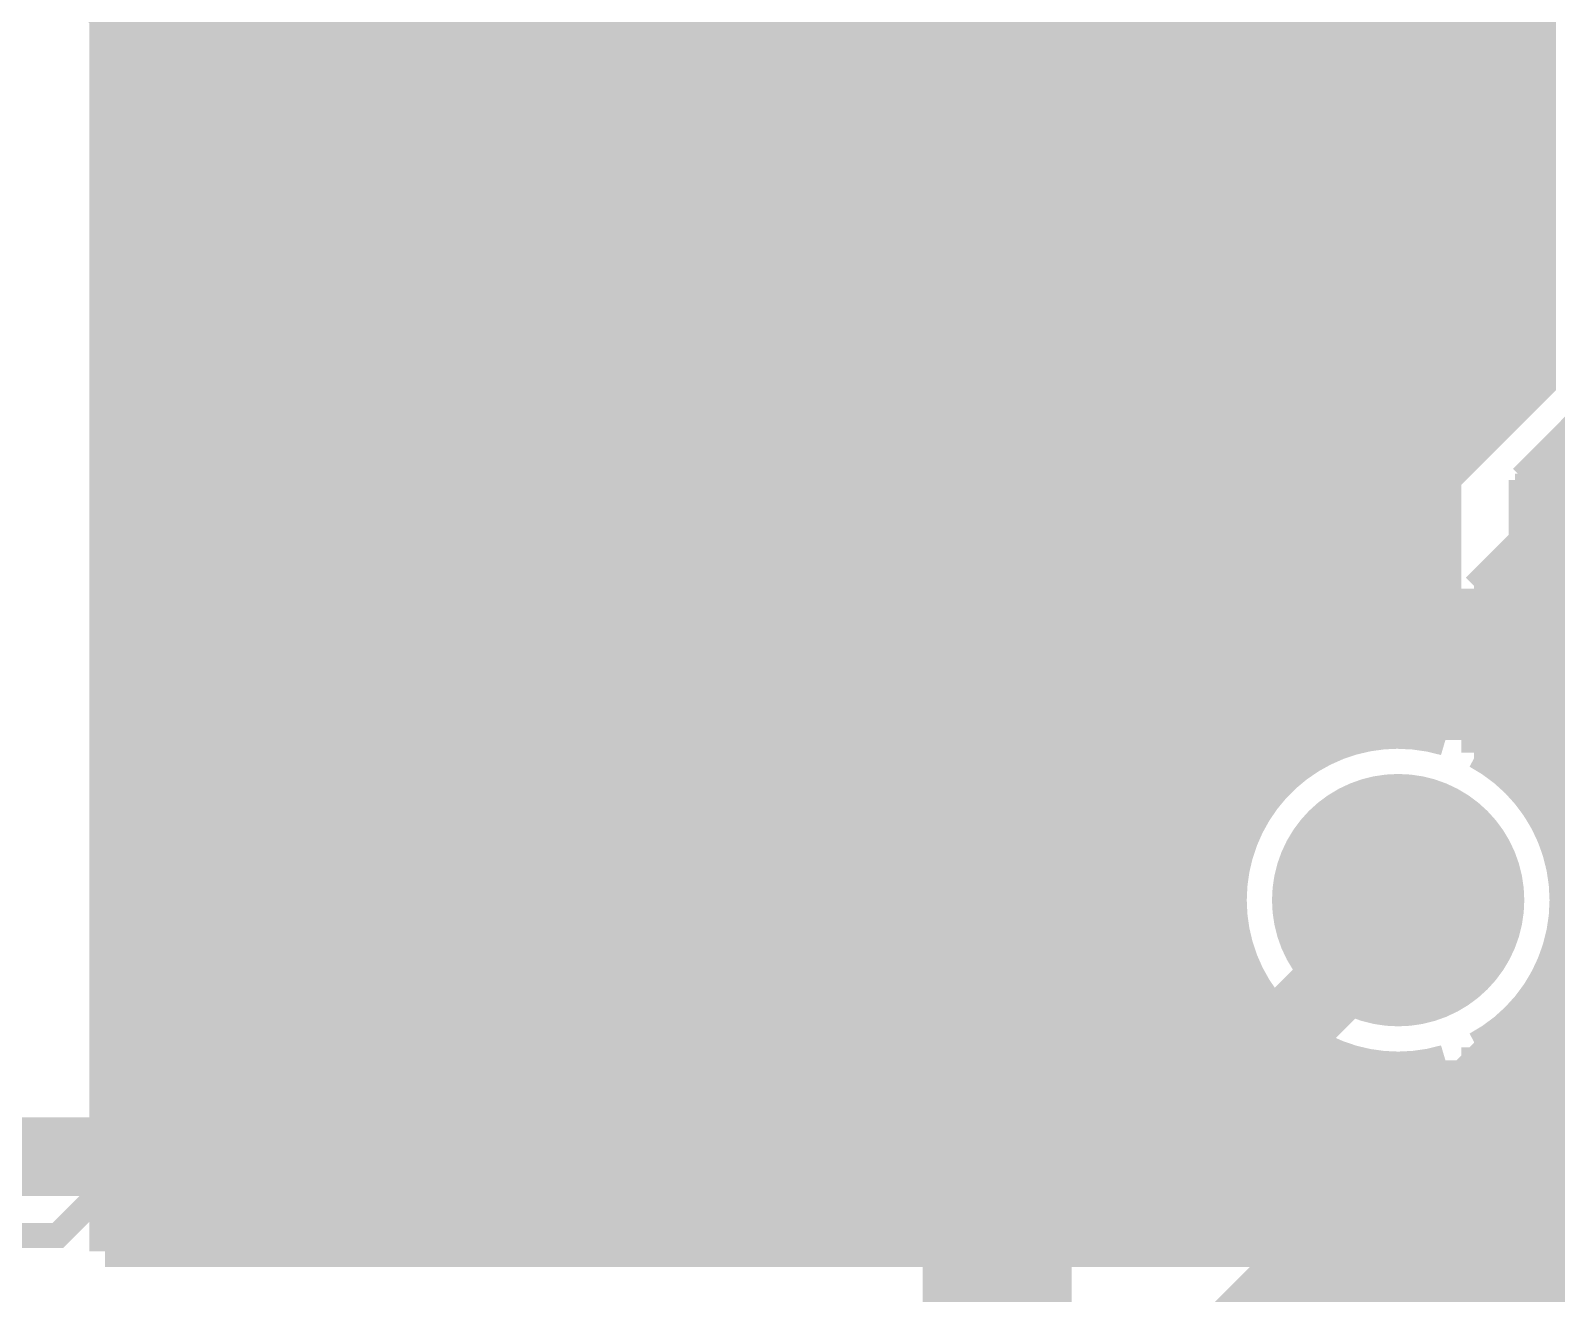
# Model space of a CAD drawing. Extents: x -5 to 208, y -5 to 206.
# Drawn here: x 77.89 to 90.18, y 17.31 to 27.48 of the extents above; entities that cross this region are included whole.
import ezdxf

# ---------------------------------------------------------------- set-up
doc = ezdxf.new("R2010")
doc.units = 0
doc.header["$MEASUREMENT"] = 0
doc.layers.get('0').update_dxf_attribs({"linetype": 'CONTINUOUS'})
for name, color, linetype in [('22-301-0_BOT', 7, 'CONTINUOUS'), ('22-301-0_DRD', 7, 'CONTINUOUS'), ('22-301-0_IN1', 1, 'CONTINUOUS'), ('22-301-0_IN2', 4, 'CONTINUOUS'), ('22-301-0_SMB', 3, 'CONTINUOUS'), ('22-301-0_SMT', 5, 'CONTINUOUS'), ('22-301-0_SST', 14, 'CONTINUOUS'), ('22-301-0_TOP', 9, 'CONTINUOUS'), ('THRUHOLE_TAP', 13, 'CONTINUOUS')]:
    doc.layers.add(name, color=color, linetype=linetype)

# ---------------------------------------------------------------- blocks, each defined once
blk = doc.blocks.new('ROUND_2')
at = {"const_width": 1.016}
blk.add_lwpolyline([(-0.508, 0, 1), (0.508, 0, 1)], format="xyb", close=True, dxfattribs=at)
blk = doc.blocks.new('ROUND_79')
at = {"const_width": 0.54991}
blk.add_lwpolyline([(-0.274954, 0, 1), (0.274954, 0, 1)], format="xyb", close=True, dxfattribs=at)

msp = doc.modelspace()

# ---------------------------------------------------------------- linework, layer by layer
at = {"layer": '22-301-0_BOT', "const_width": 0.254}
for points in [[(90.043, 30.353), (78.486, 30.353), (78.486, 17.653)], [(78.7146, 30.353), (78.7146, 17.653)], [(78.9432, 30.353), (78.9432, 17.653)], [(79.1718, 30.353), (79.1718, 17.653)], [(79.4004, 30.353), (79.4004, 17.653)], [(79.629, 30.353), (79.629, 17.653)], [(79.8576, 30.353), (79.8576, 17.653)], [(80.0862, 30.353), (80.0862, 17.653)], [(80.3148, 30.353), (80.3148, 17.653)], [(80.5434, 30.353), (80.5434, 17.653)], [(80.772, 30.353), (80.772, 17.653)], [(81.0006, 30.353), (81.0006, 17.653)], [(81.2292, 30.353), (81.2292, 17.653)], [(81.4578, 30.353), (81.4578, 17.653)], [(81.6864, 30.353), (81.6864, 17.653)], [(81.915, 30.353), (81.915, 17.653)], [(82.1436, 30.353), (82.1436, 17.653)], [(82.3722, 30.353), (82.3722, 17.653)], [(82.6008, 30.353), (82.6008, 17.653)], [(82.8294, 30.353), (82.8294, 17.653)], [(83.058, 30.353), (83.058, 17.653)], [(83.2866, 30.353), (83.2866, 17.653)], [(83.5152, 30.353), (83.5152, 17.653)], [(83.7438, 30.353), (83.7438, 17.653)], [(83.9724, 30.353), (83.9724, 17.653)], [(84.201, 30.353), (84.201, 17.653)], [(84.4296, 30.353), (84.4296, 17.653)], [(84.6582, 30.353), (84.6582, 17.653)], [(84.8868, 30.353), (84.8868, 17.653)], [(85.1154, 30.353), (85.1154, 17.653)], [(85.344, 30.353), (85.344, 17.653)], [(85.5726, 30.353), (85.5726, 17.653)], [(85.8012, 30.353), (85.8012, 17.653)], [(86.0298, 30.353), (86.0298, 17.653)], [(86.2584, 30.353), (86.2584, 17.653)], [(86.487, 30.353), (86.487, 17.653)], [(86.7156, 30.353), (86.7156, 17.653)], [(86.9442, 30.353), (86.9442, 17.653)], [(87.1728, 30.353), (87.1728, 17.653)], [(87.4014, 30.353), (87.4014, 17.653)], [(87.63, 30.353), (87.63, 20.92706)], [(87.8586, 30.353), (87.8586, 21.33346)], [(88.0872, 30.353), (88.0872, 21.55444)], [(88.3158, 30.353), (88.3158, 21.69414)], [(88.5444, 30.353), (88.5444, 21.77796)], [(88.773, 30.353), (88.773, 21.82114)], [(89.0016, 30.353), (89.0016, 23.5966)], [(89.2302, 30.353), (89.2302, 23.8252)], [(89.4588, 30.353), (89.4588, 24.0538)], [(96.139, 30.353), (90.678, 30.353), (90.678, 24.13), (89.535, 22.987)], [(89.6874, 30.353), (89.6874, 24.2824)], [(89.916, 30.353), (89.916, 24.511)], [(90.043, 30.353), (90.043, 24.638)], [(90.043, 27.4828), (78.486, 27.4828)], [(90.043, 27.2542), (78.486, 27.2542)], [(90.043, 27.0256), (78.486, 27.0256)], [(90.043, 26.797), (78.486, 26.797)], [(90.043, 26.5684), (78.486, 26.5684)], [(90.043, 26.3398), (78.486, 26.3398)], [(90.043, 26.1112), (78.486, 26.1112)], [(90.043, 25.8826), (78.486, 25.8826)], [(90.043, 25.654), (78.486, 25.654)], [(90.043, 25.4254), (78.486, 25.4254)], [(90.043, 25.1968), (78.486, 25.1968)], [(90.043, 24.9682), (78.486, 24.9682)], [(90.043, 24.7396), (78.486, 24.7396)], [(90.043, 24.638), (88.9, 23.495)], [(89.916, 24.511), (78.486, 24.511)], [(89.6874, 24.2824), (78.486, 24.2824)], [(89.4588, 24.0538), (78.486, 24.0538)], [(89.2302, 23.8252), (78.486, 23.8252)], [(89.0016, 23.5966), (78.486, 23.5966)], [(88.9, 23.495), (88.9, 21.82622)], [(90.0938, 23.5458), (90.0938, 21.10232)], [(96.139, 23.5458), (90.0938, 23.5458)], [(88.9, 23.368), (78.486, 23.368)], [(89.8652, 23.3172), (89.8652, 21.41982)], [(96.139, 23.3172), (89.8652, 23.3172)], [(88.9, 23.1394), (78.486, 23.1394)], [(89.535, 22.987), (89.535, 21.6662)], [(89.6366, 23.0886), (89.6366, 21.60778)], [(96.139, 23.0886), (89.6366, 23.0886)], [(88.9, 22.9108), (78.486, 22.9108)], [(96.139, 22.86), (89.535, 22.86)], [(88.9, 22.6822), (78.486, 22.6822)], [(96.139, 22.6314), (89.535, 22.6314)], [(88.9, 22.4536), (78.486, 22.4536)], [(96.139, 22.4028), (89.535, 22.4028)], [(88.9, 22.225), (78.486, 22.225)], [(96.139, 22.1742), (89.535, 22.1742)], [(88.9, 21.9964), (78.486, 21.9964)], [(96.139, 21.9456), (89.535, 21.9456)], [(88.50376, 21.7678), (78.486, 21.7678)], [(96.139, 21.717), (89.535, 21.717)], [(88.06688, 21.5392), (78.486, 21.5392)], [(96.139, 21.4884), (89.79154, 21.4884)], [(87.83828, 21.3106), (78.486, 21.3106)], [(96.139, 21.2598), (89.99728, 21.2598)], [(87.69604, 21.082), (78.486, 21.082)], [(96.139, 21.0312), (90.12936, 21.0312)], [(87.60714, 20.8534), (78.486, 20.8534)], [(96.139, 20.8026), (90.20556, 20.8026)], [(87.56142, 20.6248), (78.486, 20.6248)], [(96.139, 20.574), (90.24366, 20.574)], [(87.55634, 20.3962), (78.486, 20.3962)], [(96.139, 20.3454), (90.23858, 20.3454)], [(87.58936, 20.1676), (78.486, 20.1676)], [(87.63, 20.03298), (87.63, 17.653)], [(96.139, 20.1168), (90.1954, 20.1168)], [(87.6681, 19.939), (78.486, 19.939)], [(90.0938, 19.85772), (90.0938, 4.953)], [(96.139, 19.8882), (90.10904, 19.8882)], [(87.7951, 19.7104), (78.486, 19.7104)], [(96.139, 19.6596), (89.9668, 19.6596)], [(87.8586, 19.62658), (87.8586, 17.653)], [(89.8652, 19.54276), (89.8652, 4.953)], [(87.9983, 19.4818), (78.486, 19.4818)], [(96.139, 19.431), (89.74328, 19.431)], [(88.0872, 19.40814), (88.0872, 17.653)], [(89.535, 19.29384), (89.535, 17.018)], [(89.6366, 19.3548), (89.6366, 4.953)], [(88.34628, 19.2532), (78.486, 19.2532)], [(88.3158, 19.26844), (88.3158, 17.653)], [(88.5444, 19.18208), (88.5444, 17.653)], [(96.139, 19.2024), (89.535, 19.2024)], [(88.773, 19.14144), (88.773, 17.653)], [(88.9, 19.13382), (88.9, 17.653)], [(88.9, 19.0246), (78.486, 19.0246)], [(96.139, 18.9738), (89.535, 18.9738)], [(88.9, 18.796), (78.486, 18.796)], [(96.139, 18.7452), (89.535, 18.7452)], [(88.9, 18.5674), (78.486, 18.5674)], [(96.139, 18.5166), (89.535, 18.5166)], [(88.9, 18.3388), (78.486, 18.3388)], [(96.139, 18.288), (89.535, 18.288)], [(88.9, 18.1102), (78.486, 18.1102)], [(96.139, 18.0594), (89.535, 18.0594)], [(88.9, 17.8816), (78.486, 17.8816)], [(96.139, 17.8308), (89.535, 17.8308)], [(88.9, 17.653), (78.486, 17.653)], [(96.139, 17.6022), (89.535, 17.6022)], [(96.139, 17.3736), (89.535, 17.3736)]]:
    msp.add_lwpolyline(points, dxfattribs=at)
for points in [[(88.9, 21.82622, 0.4142136), (87.5538, 20.48002)], [(90.2462, 20.48002, 0.2765658), (89.535, 21.6662)], [(87.5538, 20.48002, 0.4142136), (88.9, 19.13382)], [(89.535, 19.29384, 0.2765654), (90.2462, 20.48002)]]:
    msp.add_lwpolyline(points, format="xyb", dxfattribs=at)
at = {"layer": '22-301-0_DRD', "const_width": 0.254}
for points in [[(88.265, 26.19502), (88.265, 24.92502)], [(89.535, 26.19502), (88.265, 26.19502)], [(89.535, 26.19502), (88.265, 24.92502)], [(89.535, 24.92502), (88.265, 26.19502)], [(89.535, 24.92502), (89.535, 26.19502)], [(88.265, 24.92502), (89.535, 24.92502)], [(78.74, 23.495), (78.74, 22.225)], [(80.01, 23.495), (78.74, 23.495)], [(80.01, 23.495), (78.74, 22.225)], [(80.01, 22.225), (78.74, 23.495)], [(80.01, 22.225), (80.01, 23.495)], [(78.74, 22.225), (80.01, 22.225)], [(88.265, 21.11502), (88.265, 19.84502)], [(89.535, 21.11502), (88.265, 21.11502)], [(89.535, 21.11502), (88.265, 19.84502)], [(89.535, 19.84502), (88.265, 21.11502)], [(89.535, 19.84502), (89.535, 21.11502)], [(88.265, 19.84502), (89.535, 19.84502)]]:
    msp.add_lwpolyline(points, dxfattribs=at)
at = {"layer": '22-301-0_IN1', "const_width": 0.254}
for points in [[(78.486, 27.051), (78.486, 17.653)], [(90.043, 27.051), (78.486, 27.051)], [(78.7146, 27.051), (78.7146, 17.653)], [(78.9432, 27.051), (78.9432, 17.653)], [(79.1718, 27.051), (79.1718, 17.653)], [(79.4004, 27.051), (79.4004, 17.653)], [(79.629, 27.051), (79.629, 17.653)], [(79.8576, 27.051), (79.8576, 17.653)], [(80.0862, 27.051), (80.0862, 17.653)], [(80.3148, 27.051), (80.3148, 17.653)], [(80.5434, 27.051), (80.5434, 17.653)], [(80.772, 27.051), (80.772, 17.653)], [(81.0006, 27.051), (81.0006, 17.653)], [(81.2292, 27.051), (81.2292, 17.653)], [(81.4578, 27.051), (81.4578, 17.653)], [(81.6864, 27.051), (81.6864, 17.653)], [(81.915, 27.051), (81.915, 17.653)], [(82.1436, 27.051), (82.1436, 17.653)], [(82.3722, 27.051), (82.3722, 17.653)], [(82.6008, 27.051), (82.6008, 17.653)], [(82.8294, 27.051), (82.8294, 17.653)], [(83.058, 27.051), (83.058, 17.653)], [(83.2866, 27.051), (83.2866, 17.653)], [(83.5152, 27.051), (83.5152, 17.653)], [(83.7438, 27.051), (83.7438, 17.653)], [(83.9724, 27.051), (83.9724, 17.653)], [(84.201, 27.051), (84.201, 17.653)], [(84.4296, 27.051), (84.4296, 17.653)], [(84.6582, 27.051), (84.6582, 17.653)], [(84.8868, 27.051), (84.8868, 17.653)], [(85.1154, 27.051), (85.1154, 17.653)], [(85.344, 27.051), (85.344, 17.653)], [(85.5726, 27.051), (85.5726, 17.653)], [(85.8012, 27.051), (85.8012, 17.653)], [(86.0298, 27.051), (86.0298, 17.653)], [(86.2584, 27.051), (86.2584, 17.653)], [(86.487, 27.051), (86.487, 17.653)], [(86.7156, 27.051), (86.7156, 17.653)], [(86.9442, 27.051), (86.9442, 17.653)], [(87.1728, 27.051), (87.1728, 17.653)], [(87.4014, 27.051), (87.4014, 17.653)], [(87.63, 27.051), (87.63, 20.92706)], [(87.8586, 27.051), (87.8586, 21.33346)], [(88.0872, 27.051), (88.0872, 21.55444)], [(88.3158, 27.051), (88.3158, 21.69414)], [(88.5444, 27.051), (88.5444, 21.77796)], [(88.773, 27.051), (88.773, 21.82114)], [(89.0016, 27.051), (89.0016, 21.82368)], [(89.2302, 27.051), (89.2302, 21.78558)], [(89.4588, 27.051), (89.4588, 24.0538)], [(89.6874, 27.051), (89.6874, 24.41956)], [(89.916, 27.051), (89.916, 24.64816)], [(90.043, 27.051), (90.043, 24.77516)], [(90.043, 27.0256), (78.486, 27.0256)], [(90.043, 26.797), (78.486, 26.797)], [(90.043, 26.5684), (78.486, 26.5684)], [(90.043, 26.3398), (78.486, 26.3398)], [(90.043, 26.1112), (78.486, 26.1112)], [(90.043, 25.8826), (78.486, 25.8826)], [(90.043, 25.654), (78.486, 25.654)], [(90.043, 25.4254), (78.486, 25.4254)], [(90.043, 25.1968), (78.486, 25.1968)], [(90.043, 24.9682), (78.486, 24.9682)], [(90.0049, 24.7396), (78.486, 24.7396)], [(90.043, 24.77516), (89.59596, 24.33066)], [(89.7763, 24.511), (78.486, 24.511)], [(89.59596, 24.33066), (89.59342, 24.32558)], [(89.55278, 24.2824), (78.486, 24.2824)], [(90.36558, 24.31542), (89.916, 23.8633)], [(90.1954, 24.1427), (90.1954, 20.84578)], [(89.4588, 24.0538), (78.486, 24.0538)], [(89.46134, 24.05634), (89.281, 23.876)], [(93.853, 24.0284), (90.07856, 24.0284)], [(89.281, 23.876), (89.281, 21.77034)], [(89.916, 23.8633), (89.916, 21.36394)], [(89.9668, 23.9141), (89.9668, 21.30044)], [(89.281, 23.8252), (78.486, 23.8252)], [(93.853, 23.7998), (89.916, 23.7998)], [(89.281, 23.5966), (78.486, 23.5966)], [(93.853, 23.5712), (89.916, 23.5712)], [(89.281, 23.368), (78.486, 23.368)], [(93.853, 23.3426), (89.916, 23.3426)], [(89.281, 23.1394), (78.486, 23.1394)], [(93.853, 23.114), (89.916, 23.114)], [(89.281, 22.9108), (78.486, 22.9108)], [(93.853, 22.8854), (89.916, 22.8854)], [(89.281, 22.6822), (78.486, 22.6822)], [(93.853, 22.6568), (89.916, 22.6568)], [(89.281, 22.4536), (78.486, 22.4536)], [(93.853, 22.4282), (89.916, 22.4282)], [(89.281, 22.225), (78.486, 22.225)], [(93.853, 22.1996), (89.916, 22.1996)], [(89.281, 21.9964), (78.486, 21.9964)], [(93.853, 21.971), (89.916, 21.971)], [(88.50376, 21.7678), (78.486, 21.7678)], [(93.853, 21.7424), (89.916, 21.7424)], [(88.06688, 21.5392), (78.486, 21.5392)], [(93.853, 21.5138), (89.916, 21.5138)], [(87.83828, 21.3106), (78.486, 21.3106)], [(93.853, 21.2852), (89.9795, 21.2852)], [(87.69604, 21.082), (78.486, 21.082)], [(93.853, 21.0566), (90.11666, 21.0566)], [(87.60714, 20.8534), (78.486, 20.8534)], [(93.853, 20.828), (90.20048, 20.828)], [(87.56142, 20.6248), (78.486, 20.6248)], [(93.853, 20.5994), (90.24112, 20.5994)], [(87.55634, 20.3962), (78.486, 20.3962)], [(93.853, 20.3708), (90.24112, 20.3708)], [(87.58936, 20.1676), (78.486, 20.1676)], [(87.63, 20.03298), (87.63, 17.653)], [(90.1954, 20.11426), (90.1954, 9.82472)], [(93.853, 20.1422), (90.20302, 20.1422)], [(87.6681, 19.939), (78.486, 19.939)], [(93.853, 19.9136), (90.1192, 19.9136)], [(87.7951, 19.7104), (78.486, 19.7104)], [(89.9668, 19.6596), (89.9668, 8.255)], [(93.853, 19.685), (89.98458, 19.685)], [(87.8586, 19.62658), (87.8586, 17.653)], [(89.916, 19.5961), (89.916, 17.018)], [(87.9983, 19.4818), (78.486, 19.4818)], [(93.853, 19.4564), (89.916, 19.4564)], [(88.0872, 19.40814), (88.0872, 17.653)], [(88.34628, 19.2532), (78.486, 19.2532)], [(88.3158, 19.26844), (88.3158, 17.653)], [(88.5444, 19.18208), (88.5444, 17.653)], [(89.2302, 19.17446), (89.2302, 17.653)], [(89.281, 19.1897), (89.281, 17.653)], [(93.853, 19.2278), (89.916, 19.2278)], [(88.773, 19.14144), (88.773, 17.653)], [(89.0016, 19.1389), (89.0016, 17.653)], [(89.281, 19.0246), (78.486, 19.0246)], [(93.853, 18.9992), (89.916, 18.9992)], [(89.281, 18.796), (78.486, 18.796)], [(93.853, 18.7706), (89.916, 18.7706)], [(89.281, 18.5674), (78.486, 18.5674)], [(93.853, 18.542), (89.916, 18.542)], [(89.281, 18.3388), (78.486, 18.3388)], [(93.853, 18.3134), (89.916, 18.3134)], [(89.281, 18.1102), (78.486, 18.1102)], [(93.853, 18.0848), (89.916, 18.0848)], [(89.281, 17.8816), (78.486, 17.8816)], [(93.853, 17.8562), (89.916, 17.8562)], [(89.281, 17.653), (78.486, 17.653)], [(93.853, 17.6276), (89.916, 17.6276)], [(93.853, 17.399), (89.916, 17.399)]]:
    msp.add_lwpolyline(points, dxfattribs=at)
for points in [[(89.59342, 24.32558, 0.1687288), (89.46291, 24.05615)], [(88.9, 21.82622, 0.4142136), (87.5538, 20.48002)], [(89.281, 21.77034, 0.0719027), (88.9, 21.82541)], [(90.2462, 20.48002, 0.1809343), (89.91563, 21.36362)], [(87.5538, 20.48002, 0.4142136), (88.9, 19.13382)], [(89.916, 19.5961, 0.1809343), (90.24669, 20.48002)], [(88.9, 19.13382, 0.0719026), (89.28123, 19.18893)]]:
    msp.add_lwpolyline(points, format="xyb", dxfattribs=at)
at = {"layer": '22-301-0_IN2', "const_width": 0.254}
for points in [[(78.486, 27.051), (78.486, 17.653)], [(89.9668, 27.051), (78.486, 27.051)], [(78.7146, 27.051), (78.7146, 17.653)], [(78.9432, 27.051), (78.9432, 17.653)], [(79.1718, 27.051), (79.1718, 17.653)], [(79.4004, 27.051), (79.4004, 17.653)], [(79.629, 27.051), (79.629, 17.653)], [(79.8576, 27.051), (79.8576, 17.653)], [(80.0862, 27.051), (80.0862, 17.653)], [(80.3148, 27.051), (80.3148, 17.653)], [(80.5434, 27.051), (80.5434, 17.653)], [(80.772, 27.051), (80.772, 17.653)], [(81.0006, 27.051), (81.0006, 17.653)], [(81.2292, 27.051), (81.2292, 17.653)], [(81.4578, 27.051), (81.4578, 17.653)], [(81.6864, 27.051), (81.6864, 17.653)], [(81.915, 27.051), (81.915, 17.653)], [(82.1436, 27.051), (82.1436, 17.653)], [(82.3722, 27.051), (82.3722, 17.653)], [(82.6008, 27.051), (82.6008, 17.653)], [(82.8294, 27.051), (82.8294, 17.653)], [(83.058, 27.051), (83.058, 17.653)], [(83.2866, 27.051), (83.2866, 17.653)], [(83.5152, 27.051), (83.5152, 17.653)], [(83.7438, 27.051), (83.7438, 17.653)], [(83.9724, 27.051), (83.9724, 17.653)], [(84.201, 27.051), (84.201, 17.653)], [(84.4296, 27.051), (84.4296, 17.653)], [(84.6582, 27.051), (84.6582, 17.653)], [(84.8868, 27.051), (84.8868, 17.653)], [(85.1154, 27.051), (85.1154, 17.653)], [(85.344, 27.051), (85.344, 17.653)], [(85.5726, 27.051), (85.5726, 17.653)], [(85.8012, 27.051), (85.8012, 17.653)], [(86.0298, 27.051), (86.0298, 17.653)], [(86.2584, 27.051), (86.2584, 17.653)], [(86.487, 27.051), (86.487, 17.653)], [(86.7156, 27.051), (86.7156, 17.653)], [(86.9442, 27.051), (86.9442, 17.653)], [(87.1728, 27.051), (87.1728, 17.653)], [(87.4014, 27.051), (87.4014, 17.653)], [(87.63, 27.051), (87.63, 20.92706)], [(87.8586, 27.051), (87.8586, 21.33346)], [(88.0872, 27.051), (88.0872, 21.55444)], [(88.3158, 27.051), (88.3158, 21.69414)], [(88.5444, 27.051), (88.5444, 21.77796)], [(88.773, 27.051), (88.773, 21.82114)], [(89.0016, 27.051), (89.0016, 21.82368)], [(89.2302, 27.051), (89.2302, 21.78558)], [(89.4588, 27.051), (89.4588, 24.0538)], [(89.6874, 27.051), (89.6874, 24.2824)], [(89.916, 27.051), (89.916, 24.511)], [(89.9668, 27.051), (89.9668, 24.5618)], [(89.9668, 27.0256), (78.486, 27.0256)], [(89.9668, 26.797), (78.486, 26.797)], [(89.9668, 26.5684), (78.486, 26.5684)], [(89.9668, 26.3398), (78.486, 26.3398)], [(89.9668, 26.1112), (78.486, 26.1112)], [(89.9668, 25.8826), (78.486, 25.8826)], [(89.9668, 25.654), (78.486, 25.654)], [(89.9668, 25.4254), (78.486, 25.4254)], [(89.9668, 25.1968), (78.486, 25.1968)], [(89.9668, 24.9682), (78.486, 24.9682)], [(89.9668, 24.7396), (78.486, 24.7396)], [(89.916, 24.511), (78.486, 24.511)], [(89.9668, 24.5618), (89.281, 23.876)], [(89.6874, 24.2824), (78.486, 24.2824)], [(89.4588, 24.0538), (78.486, 24.0538)], [(89.281, 23.876), (89.281, 21.77034)], [(89.281, 23.8252), (78.486, 23.8252)], [(89.281, 23.5966), (78.486, 23.5966)], [(89.281, 23.368), (78.486, 23.368)], [(89.281, 23.1394), (78.486, 23.1394)], [(89.281, 22.9108), (78.486, 22.9108)], [(89.281, 22.6822), (78.486, 22.6822)], [(89.281, 22.4536), (78.486, 22.4536)], [(89.281, 22.225), (78.486, 22.225)], [(89.281, 21.9964), (78.486, 21.9964)], [(88.50376, 21.7678), (78.486, 21.7678)], [(88.06688, 21.5392), (78.486, 21.5392)], [(87.83828, 21.3106), (78.486, 21.3106)], [(87.69604, 21.082), (78.486, 21.082)], [(87.60714, 20.8534), (78.486, 20.8534)], [(87.56142, 20.6248), (78.486, 20.6248)], [(87.55634, 20.3962), (78.486, 20.3962)], [(87.58936, 20.1676), (78.486, 20.1676)], [(87.63, 20.03298), (87.63, 17.653)], [(87.6681, 19.939), (78.486, 19.939)], [(87.7951, 19.7104), (78.486, 19.7104)], [(87.8586, 19.62658), (87.8586, 17.653)], [(87.9983, 19.4818), (78.486, 19.4818)], [(88.0872, 19.40814), (88.0872, 17.653)], [(88.34628, 19.2532), (78.486, 19.2532)], [(88.3158, 19.26844), (88.3158, 17.653)], [(88.5444, 19.18208), (88.5444, 17.653)], [(89.2302, 19.17446), (89.2302, 17.653)], [(89.281, 19.1897), (89.281, 17.653)], [(88.773, 19.14144), (88.773, 17.653)], [(89.0016, 19.1389), (89.0016, 17.653)], [(89.281, 19.0246), (78.486, 19.0246)], [(89.281, 18.796), (78.486, 18.796)], [(89.281, 18.5674), (78.486, 18.5674)], [(89.281, 18.3388), (78.486, 18.3388)], [(89.281, 18.1102), (78.486, 18.1102)], [(89.281, 17.8816), (78.486, 17.8816)], [(89.281, 17.653), (78.486, 17.653)]]:
    msp.add_lwpolyline(points, dxfattribs=at)
for points in [[(88.9, 21.82622, 0.4142136), (87.5538, 20.48002)], [(89.281, 21.77034, 0.0719027), (88.9, 21.82541)], [(87.5538, 20.48002, 0.4142136), (88.9, 19.13382)], [(88.9, 19.13382, 0.0719026), (89.28123, 19.18893)]]:
    msp.add_lwpolyline(points, format="xyb", dxfattribs=at)
at = {"layer": '22-301-0_SMB', "const_width": 2.54}
for points in [[(82.169, 28.448), (82.169, 19.558)], [(85.471, 28.448), (85.471, 19.558)]]:
    msp.add_lwpolyline(points, dxfattribs=at)
at = {"layer": '22-301-0_SST'}
for points, const_width in [([(85.17128, 32.44088), (85.17128, 13.44168)], 0.20066), ([(85.33892, 32.44088), (85.33892, 13.44168)], 0.20066), ([(85.51926, 32.44088), (85.51926, 13.44168)], 0.20066), ([(85.69706, 32.44088), (85.69706, 13.44168)], 0.20066), ([(85.8774, 32.44088), (85.8774, 13.44168)], 0.20066), ([(86.05774, 32.44088), (86.05774, 13.44168)], 0.20066), ([(86.1695, 31.44012), (86.1695, 14.4399)], 0.20066), ([(86.36, 28.10002), (90.17, 28.10002), (90.805, 27.46502), (90.805, 18.57502), (90.17, 17.94002), (86.36, 17.94002), (86.36, 28.10002)], 0.2032), ([(87.376, 28.10002), (86.36, 28.10002), (86.36, 17.94002)], 0.2032), ([(86.55304, 28.10002), (86.55304, 17.94002)], 0.2032), ([(86.73592, 28.10002), (86.73592, 17.94002)], 0.2032), ([(86.9188, 28.10002), (86.9188, 17.94002)], 0.2032), ([(87.10168, 28.10002), (87.10168, 17.94002)], 0.2032), ([(87.28456, 28.10002), (87.28456, 17.94002)], 0.2032), ([(87.376, 28.10002), (87.376, 17.94002)], 0.2032), ([(87.376, 28.10002), (87.376, 17.94002)], 0.2032), ([(74.295, 27.94), (78.105, 27.94), (78.74, 27.305), (78.74, 18.415), (78.105, 17.78), (74.295, 17.78), (74.295, 27.94)], 0.2032), ([(86.1695, 27.45486), (85.17128, 27.45486)], 0.20066), ([(87.376, 27.45994), (86.36, 27.45994)], 0.2032), ([(86.1695, 27.27452), (85.17128, 27.27452)], 0.20066), ([(87.376, 27.27706), (86.36, 27.27706)], 0.2032), ([(86.1695, 27.09418), (85.17128, 27.09418)], 0.20066), ([(87.376, 27.09418), (86.36, 27.09418)], 0.2032), ([(86.1695, 26.91384), (85.17128, 26.91384)], 0.20066), ([(87.376, 26.9113), (86.36, 26.9113)], 0.2032), ([(86.1695, 26.73604), (85.17128, 26.73604)], 0.20066), ([(87.376, 26.72842), (86.36, 26.72842)], 0.2032), ([(86.1695, 26.5557), (85.17128, 26.5557)], 0.20066), ([(87.376, 26.54554), (86.36, 26.54554)], 0.2032), ([(86.1695, 26.37536), (85.17128, 26.37536)], 0.20066), ([(87.376, 26.36266), (86.36, 26.36266)], 0.2032), ([(86.1695, 26.19502), (85.17128, 26.19502)], 0.20066), ([(87.376, 26.17978), (86.36, 26.17978)], 0.2032), ([(86.1695, 26.01468), (85.17128, 26.01468)], 0.20066), ([(87.376, 25.9969), (86.36, 25.9969)], 0.2032), ([(86.1695, 25.83688), (85.17128, 25.83688)], 0.20066), ([(87.376, 25.81402), (86.36, 25.81402)], 0.2032), ([(86.1695, 25.65654), (85.17128, 25.65654)], 0.20066), ([(87.376, 25.63114), (86.36, 25.63114)], 0.2032), ([(86.1695, 25.4762), (85.17128, 25.4762)], 0.20066), ([(87.376, 25.44826), (86.36, 25.44826)], 0.2032), ([(86.1695, 25.29586), (85.17128, 25.29586)], 0.20066), ([(87.376, 25.26538), (86.36, 25.26538)], 0.2032), ([(86.1695, 25.11806), (85.17128, 25.11806)], 0.20066), ([(87.376, 25.0825), (86.36, 25.0825)], 0.2032), ([(86.1695, 24.93772), (85.17128, 24.93772)], 0.20066), ([(87.376, 24.89962), (86.36, 24.89962)], 0.2032), ([(86.1695, 24.75738), (85.17128, 24.75738)], 0.20066), ([(87.376, 24.71674), (86.36, 24.71674)], 0.2032), ([(86.1695, 24.57704), (85.17128, 24.57704)], 0.20066), ([(87.376, 24.53386), (86.36, 24.53386)], 0.2032), ([(86.1695, 24.3967), (85.17128, 24.3967)], 0.20066), ([(87.376, 24.35098), (86.36, 24.35098)], 0.2032), ([(86.1695, 24.2189), (85.17128, 24.2189)], 0.20066), ([(87.376, 24.1681), (86.36, 24.1681)], 0.2032), ([(86.1695, 24.03856), (85.17128, 24.03856)], 0.20066), ([(87.376, 23.98522), (86.36, 23.98522)], 0.2032), ([(86.1695, 23.85822), (85.17128, 23.85822)], 0.20066), ([(87.376, 23.80234), (86.36, 23.80234)], 0.2032), ([(86.1695, 23.67788), (85.17128, 23.67788)], 0.20066), ([(87.376, 23.61946), (86.36, 23.61946)], 0.2032), ([(86.1695, 23.49754), (85.17128, 23.49754)], 0.20066), ([(87.376, 23.43658), (86.36, 23.43658)], 0.2032), ([(86.1695, 23.31974), (85.17128, 23.31974)], 0.20066), ([(87.376, 23.2537), (86.36, 23.2537)], 0.2032), ([(86.1695, 23.1394), (85.17128, 23.1394)], 0.20066), ([(87.376, 23.07082), (86.36, 23.07082)], 0.2032), ([(86.1695, 22.95906), (85.17128, 22.95906)], 0.20066), ([(87.376, 22.88794), (86.36, 22.88794)], 0.2032), ([(86.1695, 22.77872), (85.17128, 22.77872)], 0.20066), ([(87.376, 22.70506), (86.36, 22.70506)], 0.2032), ([(86.1695, 22.59838), (85.17128, 22.59838)], 0.20066), ([(87.376, 22.52218), (86.36, 22.52218)], 0.2032), ([(86.1695, 22.42058), (85.17128, 22.42058)], 0.20066), ([(87.376, 22.3393), (86.36, 22.3393)], 0.2032), ([(86.1695, 22.24024), (85.17128, 22.24024)], 0.20066), ([(87.376, 22.15642), (86.36, 22.15642)], 0.2032), ([(86.1695, 22.0599), (85.17128, 22.0599)], 0.20066), ([(87.376, 21.97354), (86.36, 21.97354)], 0.2032), ([(86.1695, 21.87956), (85.17128, 21.87956)], 0.20066), ([(87.376, 21.79066), (86.36, 21.79066)], 0.2032), ([(86.1695, 21.69922), (85.17128, 21.69922)], 0.20066), ([(87.376, 21.60778), (86.36, 21.60778)], 0.2032), ([(86.1695, 21.52142), (85.17128, 21.52142)], 0.20066), ([(87.376, 21.4249), (86.36, 21.4249)], 0.2032), ([(86.1695, 21.34108), (85.17128, 21.34108)], 0.20066), ([(86.1695, 21.16074), (85.17128, 21.16074)], 0.20066), ([(87.376, 21.24202), (86.36, 21.24202)], 0.2032), ([(87.376, 21.05914), (86.36, 21.05914)], 0.2032), ([(86.1695, 20.9804), (85.17128, 20.9804)], 0.20066), ([(86.1695, 20.8026), (85.17128, 20.8026)], 0.20066), ([(87.376, 20.87626), (86.36, 20.87626)], 0.2032), ([(87.376, 20.69338), (86.36, 20.69338)], 0.2032), ([(86.1695, 20.62226), (85.17128, 20.62226)], 0.20066), ([(86.1695, 20.44192), (85.17128, 20.44192)], 0.20066), ([(87.376, 20.5105), (86.36, 20.5105)], 0.2032), ([(87.376, 20.32762), (86.36, 20.32762)], 0.2032), ([(86.1695, 20.26158), (85.17128, 20.26158)], 0.20066), ([(86.1695, 20.08124), (85.17128, 20.08124)], 0.20066), ([(87.376, 20.14474), (86.36, 20.14474)], 0.2032), ([(87.376, 19.96186), (86.36, 19.96186)], 0.2032), ([(86.1695, 19.90344), (85.17128, 19.90344)], 0.20066), ([(86.1695, 19.7231), (85.17128, 19.7231)], 0.20066), ([(87.376, 19.77898), (86.36, 19.77898)], 0.2032), ([(87.376, 19.5961), (86.36, 19.5961)], 0.2032), ([(86.1695, 19.54276), (85.17128, 19.54276)], 0.20066), ([(86.1695, 19.36242), (85.17128, 19.36242)], 0.20066), ([(87.376, 19.41322), (86.36, 19.41322)], 0.2032), ([(87.376, 19.23034), (86.36, 19.23034)], 0.2032), ([(86.1695, 19.18208), (85.17128, 19.18208)], 0.20066), ([(86.1695, 19.00428), (85.17128, 19.00428)], 0.20066), ([(87.376, 19.04746), (86.36, 19.04746)], 0.2032), ([(87.376, 18.86458), (86.36, 18.86458)], 0.2032), ([(86.1695, 18.82394), (85.17128, 18.82394)], 0.20066), ([(86.1695, 18.6436), (85.17128, 18.6436)], 0.20066), ([(87.376, 18.6817), (86.36, 18.6817)], 0.2032), ([(86.1695, 18.46326), (85.17128, 18.46326)], 0.20066), ([(87.376, 18.49882), (86.36, 18.49882)], 0.2032), ([(86.1695, 18.28292), (85.17128, 18.28292)], 0.20066), ([(87.376, 18.31594), (86.36, 18.31594)], 0.2032), ([(86.1695, 18.10512), (85.17128, 18.10512)], 0.20066), ([(87.376, 18.13306), (86.36, 18.13306)], 0.2032), ([(86.1695, 17.92478), (85.17128, 17.92478)], 0.20066), ([(87.376, 17.94002), (86.36, 17.94002)], 0.2032), ([(86.1695, 17.74444), (85.17128, 17.74444)], 0.20066), ([(86.1695, 17.5641), (85.17128, 17.5641)], 0.20066), ([(86.1695, 17.38376), (85.17128, 17.38376)], 0.20066)]:
    msp.add_lwpolyline(points, dxfattribs=dict(at, const_width=const_width))
at = {"layer": '22-301-0_TOP'}
for points, const_width in [([(88.9, 25.56002), (88.9, 31.242), (79.375, 40.767), (79.375, 50.2412)], 1.27), ([(74.295, 38.3286), (73.66, 37.6936), (73.66, 19.05), (74.295, 18.415), (86.995, 18.415), (88.9, 20.32), (88.9, 20.48002)], 0.635), ([(78.486, 27.051), (78.486, 19.685)], 0.254), ([(90.043, 27.051), (78.486, 27.051)], 0.254), ([(90.043, 27.051), (90.043, 24.638), (84.963, 19.558), (78.486, 19.558)], 0.254), ([(78.7146, 27.051), (78.7146, 19.558)], 0.254), ([(78.9432, 27.051), (78.9432, 19.558)], 0.254), ([(79.1718, 27.051), (79.1718, 19.558)], 0.254), ([(79.4004, 27.051), (79.4004, 19.558)], 0.254), ([(79.629, 27.051), (79.629, 19.558)], 0.254), ([(79.8576, 27.051), (79.8576, 19.558)], 0.254), ([(80.0862, 27.051), (80.0862, 19.558)], 0.254), ([(80.3148, 27.051), (80.3148, 19.558)], 0.254), ([(80.5434, 27.051), (80.5434, 19.558)], 0.254), ([(80.772, 27.051), (80.772, 19.558)], 0.254), ([(81.0006, 27.051), (81.0006, 19.558)], 0.254), ([(81.2292, 27.051), (81.2292, 19.558)], 0.254), ([(81.4578, 27.051), (81.4578, 19.558)], 0.254), ([(81.6864, 27.051), (81.6864, 19.558)], 0.254), ([(81.915, 27.051), (81.915, 19.558)], 0.254), ([(82.1436, 27.051), (82.1436, 19.558)], 0.254), ([(82.3722, 27.051), (82.3722, 19.558)], 0.254), ([(82.6008, 27.051), (82.6008, 19.558)], 0.254), ([(82.8294, 27.051), (82.8294, 19.558)], 0.254), ([(83.058, 27.051), (83.058, 19.558)], 0.254), ([(83.2866, 27.051), (83.2866, 19.558)], 0.254), ([(83.5152, 27.051), (83.5152, 19.558)], 0.254), ([(83.7438, 27.051), (83.7438, 19.558)], 0.254), ([(83.9724, 27.051), (83.9724, 19.558)], 0.254), ([(84.201, 27.051), (84.201, 19.558)], 0.254), ([(84.4296, 27.051), (84.4296, 19.558)], 0.254), ([(84.6582, 27.051), (84.6582, 19.558)], 0.254), ([(84.8868, 27.051), (84.8868, 19.558)], 0.254), ([(85.1154, 27.051), (85.1154, 19.7104)], 0.254), ([(85.344, 27.051), (85.344, 19.939)], 0.254), ([(85.5726, 27.051), (85.5726, 20.1676)], 0.254), ([(85.8012, 27.051), (85.8012, 20.3962)], 0.254), ([(86.0298, 27.051), (86.0298, 20.6248)], 0.254), ([(86.2584, 27.051), (86.2584, 20.8534)], 0.254), ([(86.487, 27.051), (86.487, 21.082)], 0.254), ([(86.7156, 27.051), (86.7156, 21.3106)], 0.254), ([(86.9442, 27.051), (86.9442, 21.5392)], 0.254), ([(87.1728, 27.051), (87.1728, 21.7678)], 0.254), ([(87.4014, 27.051), (87.4014, 21.9964)], 0.254), ([(87.63, 27.051), (87.63, 22.225)], 0.254), ([(87.8586, 27.051), (87.8586, 22.4536)], 0.254), ([(88.0872, 27.051), (88.0872, 22.6822)], 0.254), ([(88.3158, 27.051), (88.3158, 22.9108)], 0.254), ([(88.5444, 27.051), (88.5444, 23.1394)], 0.254), ([(88.773, 27.051), (88.773, 23.368)], 0.254), ([(89.0016, 27.051), (89.0016, 23.5966)], 0.254), ([(89.2302, 27.051), (89.2302, 23.8252)], 0.254), ([(89.4588, 27.051), (89.4588, 24.0538)], 0.254), ([(89.6874, 27.051), (89.6874, 24.2824)], 0.254), ([(89.916, 27.051), (89.916, 24.511)], 0.254), ([(96.139, 26.924), (90.551, 26.924), (90.551, 23.876), (90.424, 23.876), (90.043, 23.495)], 0.254), ([(90.043, 26.8732), (78.486, 26.8732)], 0.254), ([(90.043, 26.6446), (78.486, 26.6446)], 0.254), ([(90.043, 26.416), (78.486, 26.416)], 0.254), ([(90.043, 26.1874), (78.486, 26.1874)], 0.254), ([(90.043, 25.9588), (78.486, 25.9588)], 0.254), ([(90.043, 25.7302), (78.486, 25.7302)], 0.254), ([(90.043, 25.5016), (78.486, 25.5016)], 0.254), ([(90.043, 25.273), (78.486, 25.273)], 0.254), ([(90.043, 25.0444), (78.486, 25.0444)], 0.254), ([(90.043, 24.8158), (78.486, 24.8158)], 0.254), ([(89.9922, 24.5872), (78.486, 24.5872)], 0.254), ([(89.7636, 24.3586), (78.486, 24.3586)], 0.254), ([(89.535, 24.13), (78.486, 24.13)], 0.254), ([(89.3064, 23.9014), (78.486, 23.9014)], 0.254), ([(89.0778, 23.6728), (78.486, 23.6728)], 0.254), ([(96.139, 23.622), (90.17, 23.622)], 0.254), ([(90.043, 23.495), (90.043, 21.19122)], 0.254), ([(90.0938, 23.5458), (90.0938, 21.10232)], 0.254), ([(88.8492, 23.4442), (78.486, 23.4442)], 0.254), ([(96.139, 23.3934), (90.043, 23.3934)], 0.254), ([(88.6206, 23.2156), (78.486, 23.2156)], 0.254), ([(96.139, 23.1648), (90.043, 23.1648)], 0.254), ([(88.392, 22.987), (78.486, 22.987)], 0.254), ([(96.139, 22.9362), (90.043, 22.9362)], 0.254), ([(88.1634, 22.7584), (78.486, 22.7584)], 0.254), ([(96.139, 22.7076), (90.043, 22.7076)], 0.254), ([(87.9348, 22.5298), (78.486, 22.5298)], 0.254), ([(96.139, 22.479), (90.043, 22.479)], 0.254), ([(87.7062, 22.3012), (78.486, 22.3012)], 0.254), ([(96.139, 22.2504), (90.043, 22.2504)], 0.254), ([(87.4776, 22.0726), (78.486, 22.0726)], 0.254), ([(96.139, 22.0218), (90.043, 22.0218)], 0.254), ([(87.249, 21.844), (78.486, 21.844)], 0.254), ([(96.139, 21.7932), (90.043, 21.7932)], 0.254), ([(87.0204, 21.6154), (78.486, 21.6154)], 0.254), ([(96.139, 21.5646), (90.043, 21.5646)], 0.254), ([(86.7918, 21.3868), (78.486, 21.3868)], 0.254), ([(96.139, 21.336), (90.043, 21.336)], 0.254), ([(86.5632, 21.1582), (78.486, 21.1582)], 0.254), ([(96.139, 21.1074), (90.09126, 21.1074)], 0.254), ([(86.3346, 20.9296), (78.486, 20.9296)], 0.254), ([(96.139, 20.8788), (90.18524, 20.8788)], 0.254), ([(86.106, 20.701), (78.486, 20.701)], 0.254), ([(96.139, 20.6502), (90.23604, 20.6502)], 0.254), ([(85.8774, 20.4724), (78.486, 20.4724)], 0.254), ([(96.139, 20.4216), (90.24366, 20.4216)], 0.254), ([(85.6488, 20.2438), (78.486, 20.2438)], 0.254), ([(96.139, 20.193), (90.21572, 20.193)], 0.254), ([(85.4202, 20.0152), (78.486, 20.0152)], 0.254), ([(96.139, 19.9644), (90.14206, 19.9644)], 0.254), ([(85.1916, 19.7866), (78.486, 19.7866)], 0.254), ([(90.0938, 19.85772), (90.0938, 11.176)], 0.254), ([(90.043, 19.685), (87.376, 17.018), (73.406, 17.018), (73.406, 3.81)], 0.254), ([(78.486, 19.685), (78.486, 19.558)], 0.254), ([(90.043, 19.76882), (90.043, 19.685)], 0.254), ([(96.139, 19.7358), (90.043, 19.7358)], 0.254), ([(96.139, 19.5072), (89.8652, 19.5072)], 0.254), ([(89.8652, 19.5072), (89.8652, 11.176)], 0.254), ([(96.139, 19.2786), (89.6366, 19.2786)], 0.254), ([(89.6366, 19.2786), (89.6366, 11.176)], 0.254), ([(89.408, 19.05), (89.408, 11.176)], 0.254), ([(96.139, 19.05), (89.408, 19.05)], 0.254), ([(89.1794, 18.8214), (89.1794, 10.9474)], 0.254), ([(96.139, 18.8214), (89.1794, 18.8214)], 0.254), ([(88.9508, 18.5928), (88.9508, 10.7188)], 0.254), ([(96.139, 18.5928), (88.9508, 18.5928)], 0.254), ([(88.7222, 18.3642), (88.7222, 10.4902)], 0.254), ([(96.139, 18.3642), (88.7222, 18.3642)], 0.254), ([(88.4936, 18.1356), (88.4936, 10.2616)], 0.254), ([(96.139, 18.1356), (88.4936, 18.1356)], 0.254), ([(96.139, 17.907), (88.265, 17.907)], 0.254), ([(88.265, 17.907), (88.265, 10.033)], 0.254), ([(88.0364, 17.6784), (88.0364, 9.8044)], 0.254), ([(96.139, 17.6784), (88.0364, 17.6784)], 0.254), ([(87.8078, 17.4498), (87.8078, 9.5758)], 0.254), ([(96.139, 17.4498), (87.8078, 17.4498)], 0.254), ([(87.5792, 17.2212), (87.5792, 9.3472)], 0.254), ([(96.139, 17.2212), (87.5792, 17.2212)], 0.254)]:
    msp.add_lwpolyline(points, dxfattribs=dict(at, const_width=const_width))
at = {"layer": '22-301-0_TOP', "const_width": 0.254}
for points in [[(90.2462, 20.48002, 0.1400549), (90.043, 21.19122)], [(90.043, 19.76882, 0.1400549), (90.2462, 20.48002)]]:
    msp.add_lwpolyline(points, format="xyb", dxfattribs=at)

# ---------------------------------------------------------------- block references
at = {"layer": '22-301-0_BOT'}
for p in [(88.9, 25.56002), (79.375, 22.86), (88.9, 20.48002)]:
    msp.add_blockref('ROUND_2', p, dxfattribs=at)
at = {"layer": '22-301-0_IN1'}
for p in [(88.9, 25.56002), (79.375, 22.86), (88.9, 20.48002)]:
    msp.add_blockref('ROUND_2', p, dxfattribs=at)
at = {"layer": '22-301-0_IN2'}
for p in [(88.9, 25.56002), (79.375, 22.86), (88.9, 20.48002)]:
    msp.add_blockref('ROUND_2', p, dxfattribs=at)
at = {"layer": '22-301-0_SMB'}
for p in [(88.9, 25.56002), (79.375, 22.86), (88.9, 20.48002)]:
    msp.add_blockref('ROUND_2', p, dxfattribs=at)
at = {"layer": '22-301-0_SMT'}
for p in [(88.9, 25.56002), (79.375, 22.86), (88.9, 20.48002)]:
    msp.add_blockref('ROUND_2', p, dxfattribs=at)
at = {"layer": '22-301-0_TOP'}
for p in [(88.9, 25.56002), (79.375, 22.86), (88.9, 20.48002)]:
    msp.add_blockref('ROUND_2', p, dxfattribs=at)
at = {"layer": 'THRUHOLE_TAP'}
for p in [(88.9, 25.56002), (79.375, 22.86), (88.9, 20.48002)]:
    msp.add_blockref('ROUND_79', p, dxfattribs=at)

doc.saveas('drawing.dxf')
